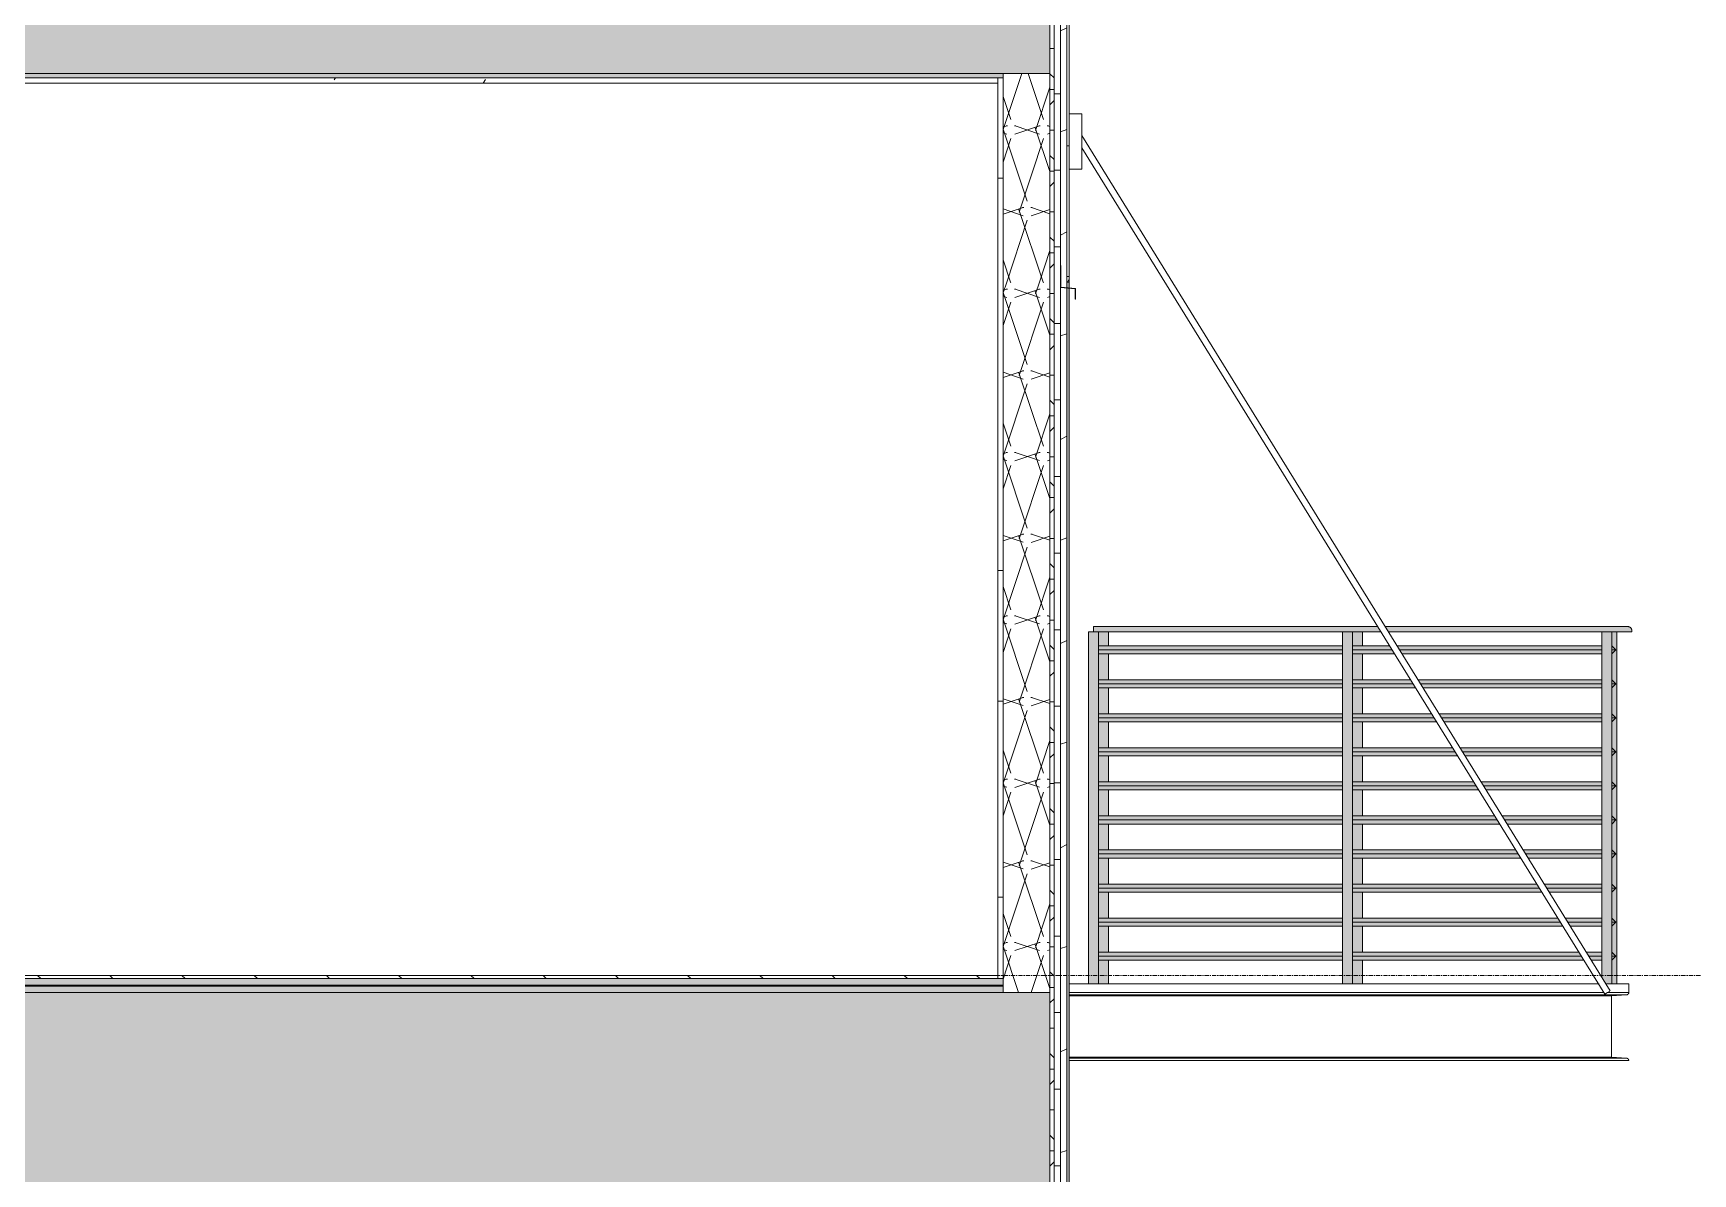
# Model space of a CAD drawing. Header units: inches. Extents: x -4168 to 1483, y -300 to 637.
# Drawn here: x 962.2 to 1157.1, y 244.7 to 378.7 of the extents above; entities that cross this region are included whole.
import ezdxf

# ---------------------------------------------------------------- set-up
doc = ezdxf.new("R2010")
doc.units = ezdxf.units.IN
doc.header["$MEASUREMENT"] = 0
doc.linetypes.add('Grid Line 1_2_', pattern=[0.875, 0.5, -0.125, 0.125, -0.125])
for name, color, linetype, lineweight in [('A-FLOR-2', 8, 'Continuous', 5), ('A-FLOR-7', 192, 'Continuous', 9), ('A-FLOR-8', 55, 'Continuous', 9), ('A-FLOR-HRAL-1', 55, 'Continuous', 9), ('A-FLOR-HRAL-2', 7, 'Continuous', 9), ('A-FLOR-HRAL-3', 9, 'Continuous', 9), ('A-FLOR-LEVL-1', 51, 'Grid Line 1_2_', 9), ('A-FLOR-MCUT-2', 51, 'Continuous', 9), ('A-FLOR-PATT-1', 45, 'Continuous', 9), ('A-ROOF-2', 251, 'Continuous', 5), ('A-ROOF-3', 132, 'Continuous', 9), ('A-ROOF-PATT-1', 45, 'Continuous', 9), ('A-WALL-10', 113, 'Continuous', 9), ('A-WALL-6', 55, 'Continuous', 9), ('A-WALL-7', 251, 'Continuous', 5), ('A-WALL-9', 50, 'Continuous', 9), ('A-WALL-PATT-2', 45, 'Continuous', 9), ('S-BEAM-4', 55, 'Continuous', 9)]:
    doc.layers.add(name, color=color, linetype=linetype, lineweight=lineweight)
pattern_1 = [(0, (99.771, 146.633), (15.36, 3.84), [1.267, -10.253, 1.267, -10.253, -61.44]), (0, (99.771, 146.633), (15.36, 3.84), [-23.04, 1.267, -21.773, 1.267, -10.253, -26.88]), (0, (99.771, 146.633), (15.36, 3.84), [-57.6, 1.267, -6.413, 1.267, -17.933]), (120, (105.531, 148.553), (-11.005538, 11.38215), [1.267, -10.253, 1.267, -10.253, -61.44]), (120, (105.531, 148.553), (-11.005538, 11.38215), [-23.04, 1.267, -21.773, 1.267, -10.253, -26.88]), (120, (105.531, 148.553), (-11.005538, 11.38215), [-57.6, 1.267, -6.413, 1.267, -17.933]), (240, (107.451, 156.233), (-4.354462, -15.22215), [1.267, -10.253, 1.267, -10.253, -61.44]), (240, (107.451, 156.233), (-4.354462, -15.22215), [-23.04, 1.267, -21.773, 1.267, -10.253, -26.88]), (240, (107.451, 156.233), (-4.354462, -15.22215), [-57.6, 1.267, -6.413, 1.267, -17.933])]
pattern_2 = [(0, (99.771, 146.633), (0, 4.798), []), (315, (99.7708, 146.633), (4.798427, 0), [6.786, -6.786]), (45, (99.7708, 146.633), (4.798427, 0), [6.786, -6.786])]
pattern_3 = [(161.57, (100.2508, 147.113), (-3.8399538, -1.54e-05), [0, -27.322, 3.034, 0]), (18.43, (99.2908, 147.113), (-3.8399538, 1.54e-05), [0, -27.322, 3.034, 0]), (108.43, (100.2508, 147.113), (1.919622, -9.6005246), [9.106, -21.25]), (71.57, (99.2908, 147.113), (1.919622, 9.6005246), [9.106, -21.25])]
pattern_4 = [(216.87, (109.371, 170.633), (71.999914, 48.000129), [12, -108]), (206.565, (123.771, 163.433), (-23.99974, -23.9997), [26.833, -26.833]), (198.435, (123.771, 151.433), (-47.999875, -23.999517), [15.179, -60.716])]
pattern_5 = [(0, (99.771, 146.633), (0, 9), []), (90, (99.771, 146.633), (-9, 6e-16), [])]
pattern_6 = [(0, (99.771, 146.633), (30.72, 7.68), [1.267, -21.773, 1.267, -21.773, -122.88]), (0, (99.771, 146.633), (30.72, 7.68), [-46.08, 1.267, -44.813, 1.267, -21.773, -53.76]), (0, (99.771, 146.633), (30.72, 7.68), [-115.2, 1.267, -14.093, 1.267, -37.133]), (120, (111.291, 150.473), (-22.011075, 22.7643), [1.267, -21.773, 1.267, -21.773, -122.88]), (120, (111.291, 150.473), (-22.011075, 22.7643), [-46.08, 1.267, -44.813, 1.267, -21.773, -53.76]), (120, (111.291, 150.473), (-22.011075, 22.7643), [-115.2, 1.267, -14.093, 1.267, -37.133]), (240, (115.131, 165.833), (-8.708925, -30.4443), [1.267, -21.773, 1.267, -21.773, -122.88]), (240, (115.131, 165.833), (-8.708925, -30.4443), [-46.08, 1.267, -44.813, 1.267, -21.773, -53.76]), (240, (115.131, 165.833), (-8.708925, -30.4443), [-115.2, 1.267, -14.093, 1.267, -37.133])]

# ---------------------------------------------------------------- blocks, each defined once
blk = doc.blocks.new('Basic Wall _ EXT - FIBER CEMENT - LARGE - ___-2162463-BUILDING SECTION - EAST_WEST AT RAMP - LOOKING SOUTH')
at = {"layer": 'A-WALL-9'}
blk.add_hatch(color=256, dxfattribs=at).paths.add_polyline_path([(-9979.94, 347.5), (-9979.97, 348.75), (-9979.97, 348.72), (-9979.97, 347.5)], flags=0)
at = {"layer": 'A-WALL-10'}
for p, q in [((-9981.66, 351.44), (-9981.69, 351.44)), ((-9981.69, 351.44), (-9981.69, 349.5)), ((-9981.66, 348.9), (-9981.66, 351.44)), ((-9981.69, 348.87), (-9979.97, 348.72)), ((-9979.94, 348.75), (-9981.66, 348.9)), ((-9979.97, 348.72), (-9979.97, 347.5)), ((-9979.97, 347.5), (-9979.94, 347.5)), ((-9979.94, 347.5), (-9979.94, 348.75))]:
    blk.add_line(p, q, dxfattribs=at)
at = {"layer": 'A-WALL-6'}
blk.add_line((-9981.69, 349.5), (-9981.69, 348.87), dxfattribs=at)
blk = doc.blocks.new('Railing - Baluster_01-V131-BUILDING SECTION - EAST_WEST AT RAMP - LOOKING SOUTH')
at = {"layer": 'A-FLOR-HRAL-3'}
h = blk.add_hatch(color=256, dxfattribs=at)
h.paths.add_polyline_path([(-12151.4, 267), (-12150.21, 267), (-12150.21, 269.8), (-12151.4, 269.8)], flags=0)
h.paths.add_polyline_path([(-12151.4, 270.75), (-12150.21, 270.75), (-12150.21, 273.8), (-12151.4, 273.8)], flags=0)
h.paths.add_polyline_path([(-12150.21, 274.75), (-12150.21, 277.8), (-12151.4, 277.8), (-12151.4, 274.75)], flags=0)
h.paths.add_polyline_path([(-12151.4, 278.75), (-12150.21, 278.75), (-12150.21, 281.8), (-12151.4, 281.8)], flags=0)
h.paths.add_polyline_path([(-12151.4, 282.75), (-12150.21, 282.75), (-12150.21, 285.8), (-12151.4, 285.8)], flags=0)
h.paths.add_polyline_path([(-12151.4, 286.75), (-12150.21, 286.75), (-12150.21, 289.8), (-12151.4, 289.8), (-12151.4, 287.74)], flags=0)
h.paths.add_polyline_path([(-12151.4, 290.75), (-12150.21, 290.75), (-12150.21, 293.8), (-12151.4, 293.8)], flags=0)
h.paths.add_polyline_path([(-12151.4, 294.75), (-12150.21, 294.75), (-12150.21, 297.8), (-12151.4, 297.8)], flags=0)
h.paths.add_polyline_path([(-12151.4, 298.75), (-12150.21, 298.75), (-12150.21, 301.8), (-12151.4, 301.8), (-12151.4, 299.7)], flags=0)
h.paths.add_polyline_path([(-12150.21, 302.75), (-12150.21, 305.8), (-12151.4, 305.8), (-12151.4, 302.75)], flags=0)
h.paths.add_polyline_path([(-12151.4, 306.75), (-12150.21, 306.75), (-12150.21, 308.4), (-12151.4, 308.4)], flags=0)
at = {"layer": 'A-FLOR-HRAL-1'}
for p, q in [((-12150.21, 308.4), (-12150.21, 306.75)), ((-12150.21, 305.8), (-12150.21, 302.75)), ((-12150.21, 301.8), (-12150.21, 298.75)), ((-12150.21, 297.8), (-12150.21, 294.75)), ((-12150.21, 293.8), (-12150.21, 290.75)), ((-12150.21, 289.8), (-12150.21, 286.75)), ((-12150.21, 285.8), (-12150.21, 282.75)), ((-12150.21, 281.8), (-12150.21, 278.75)), ((-12150.21, 277.8), (-12150.21, 274.75)), ((-12150.21, 273.8), (-12150.21, 270.75)), ((-12150.21, 269.8), (-12150.21, 267))]:
    blk.add_line(p, q, dxfattribs=at)
blk = doc.blocks.new('Railing - Baluster_01-V135-BUILDING SECTION - EAST_WEST AT RAMP - LOOKING SOUTH')
at = {"layer": 'A-FLOR-HRAL-3'}
blk.add_hatch(color=256, dxfattribs=at).paths.add_polyline_path([(-9916.35, 267), (-9916.35, 308.4), (-9916.94, 308.4), (-9916.94, 306.75), (-9916.47, 306.28), (-9916.94, 305.8), (-9916.94, 302.75), (-9916.47, 302.28), (-9916.94, 301.8), (-9916.94, 298.75), (-9916.47, 298.28), (-9916.94, 297.8), (-9916.94, 294.75), (-9916.47, 294.28), (-9916.94, 293.8), (-9916.94, 290.75), (-9916.47, 290.28), (-9916.94, 289.8), (-9916.94, 286.75), (-9916.47, 286.28), (-9916.94, 285.8), (-9916.94, 282.75), (-9916.47, 282.28), (-9916.94, 281.8), (-9916.94, 278.75), (-9916.47, 278.28), (-9916.94, 277.8), (-9916.94, 274.75), (-9916.47, 274.28), (-9916.94, 273.8), (-9916.94, 270.75), (-9916.47, 270.28), (-9916.94, 269.79), (-9916.94, 267)], flags=0)
at = {"layer": 'A-FLOR-HRAL-1'}
blk.add_line((-9916.35, 267), (-9916.35, 308.4), dxfattribs=at)
blk = doc.blocks.new('Railing - Baluster_01-2700443-BUILDING SECTION - EAST_WEST AT RAMP - LOOKING SOUTH')
at = {"layer": 'A-FLOR-HRAL-3'}
blk.add_hatch(color=256, dxfattribs=at).paths.add_polyline_path([(-12151.4, 267), (-12151.4, 308.4), (-12152.58, 308.4), (-12152.58, 267)], flags=0)
at = {"layer": 'A-FLOR-HRAL-1'}
for p, q in [((-12152.58, 267), (-12152.58, 308.4)), ((-12151.4, 308.4), (-12151.4, 267))]:
    blk.add_line(p, q, dxfattribs=at)
blk = doc.blocks.new('Railing - Baluster_01-V136-BUILDING SECTION - EAST_WEST AT RAMP - LOOKING SOUTH')
at = {"layer": 'A-FLOR-HRAL-3'}
blk.add_hatch(color=256, dxfattribs=at).paths.add_polyline_path([(-9916.94, 267), (-9916.94, 308.4), (-9918.12, 308.4), (-9918.12, 267.82), (-9917.59, 267), (-9917.11, 267)], flags=0)
at = {"layer": 'A-FLOR-HRAL-1'}
for p, q in [((-9918.12, 267.82), (-9918.12, 308.4)), ((-9916.94, 308.4), (-9916.94, 267))]:
    blk.add_line(p, q, dxfattribs=at)
blk = doc.blocks.new('Railing - Baluster_01-V137-BUILDING SECTION - EAST_WEST AT RAMP - LOOKING SOUTH')
at = {"layer": 'A-FLOR-HRAL-3'}
h = blk.add_hatch(color=256, dxfattribs=at)
h.paths.add_polyline_path([(-9976.06, 267), (-9976.06, 269.8), (-9977.24, 269.79), (-9977.24, 267)], flags=0)
h.paths.add_polyline_path([(-9976.06, 270.75), (-9976.06, 273.8), (-9977.24, 273.8), (-9977.24, 270.75)], flags=0)
h.paths.add_polyline_path([(-9976.06, 274.75), (-9976.06, 277.8), (-9977.24, 277.8), (-9977.24, 274.75)], flags=0)
h.paths.add_polyline_path([(-9976.06, 278.75), (-9976.06, 281.8), (-9977.24, 281.8), (-9977.24, 278.75)], flags=0)
h.paths.add_polyline_path([(-9977.24, 282.75), (-9976.06, 282.75), (-9976.06, 285.8), (-9977.24, 285.8)], flags=0)
h.paths.add_polyline_path([(-9976.06, 286.75), (-9976.06, 289.8), (-9977.24, 289.8), (-9977.24, 286.75)], flags=0)
h.paths.add_polyline_path([(-9976.06, 290.75), (-9976.06, 293.8), (-9977.24, 293.8), (-9977.24, 290.75)], flags=0)
h.paths.add_polyline_path([(-9976.06, 294.75), (-9976.06, 297.8), (-9977.24, 297.8), (-9977.24, 294.75)], flags=0)
h.paths.add_polyline_path([(-9977.24, 298.75), (-9976.06, 298.75), (-9976.06, 301.8), (-9977.24, 301.8), (-9977.24, 299.7)], flags=0)
h.paths.add_polyline_path([(-9977.24, 302.75), (-9976.06, 302.75), (-9976.06, 305.8), (-9977.24, 305.8), (-9977.24, 305.68)], flags=0)
h.paths.add_polyline_path([(-9977.24, 306.75), (-9976.06, 306.75), (-9976.06, 308.4), (-9977.24, 308.4)], flags=0)
at = {"layer": 'A-FLOR-HRAL-1'}
for p, q in [((-9976.06, 308.4), (-9976.06, 306.75)), ((-9976.06, 305.8), (-9976.06, 302.75)), ((-9976.06, 301.8), (-9976.06, 298.75)), ((-9976.06, 297.8), (-9976.06, 294.75)), ((-9976.06, 293.8), (-9976.06, 290.75)), ((-9976.06, 289.8), (-9976.06, 286.75)), ((-9976.06, 285.8), (-9976.06, 282.75)), ((-9976.06, 281.8), (-9976.06, 278.75)), ((-9976.06, 277.8), (-9976.06, 274.75)), ((-9976.06, 273.8), (-9976.06, 270.75)), ((-9976.06, 269.79), (-9976.06, 267))]:
    blk.add_line(p, q, dxfattribs=at)
blk = doc.blocks.new('Railing - Baluster_01-V138-BUILDING SECTION - EAST_WEST AT RAMP - LOOKING SOUTH')
at = {"layer": 'A-FLOR-HRAL-3'}
blk.add_hatch(color=256, dxfattribs=at).paths.add_polyline_path([(-9977.24, 267), (-9977.24, 308.4), (-9978.42, 308.4), (-9978.42, 267)], flags=0)
at = {"layer": 'A-FLOR-HRAL-1'}
for p, q in [((-9978.42, 267), (-9978.42, 308.4)), ((-9977.83, 308.4), (-9978.42, 308.4)), ((-9977.24, 308.4), (-9977.24, 267))]:
    blk.add_line(p, q, dxfattribs=at)
blk = doc.blocks.new('Railing - Railing-3281605-BUILDING SECTION - EAST_WEST AT RAMP - LOOKING SOUTH')
at = {"layer": 'A-FLOR-HRAL-2'}
h = blk.add_hatch(color=256, dxfattribs=at)
h.paths.add_polyline_path([(-9916.94, 308.53), (-9914.58, 308.53), (-9914.64, 308.76), (-9914.81, 308.94), (-9915.05, 309), (-9943.53, 308.96), (-9943.26, 308.53), (-9917.53, 308.53)], flags=0)
h.paths.add_polyline_path([(-9976.06, 308.53), (-9944.15, 308.53), (-9944.44, 309), (-9977.83, 308.98), (-9977.83, 308.53), (-9977.24, 308.53)], flags=0)
h = blk.add_hatch(color=256, dxfattribs=at)
h.paths.add_polyline_path([(-9976.06, 308.4), (-9944.07, 308.4), (-9944.15, 308.53), (-9977.83, 308.53), (-9977.83, 308.4), (-9977.24, 308.4)], flags=0)
h.paths.add_polyline_path([(-9916.94, 308.4), (-9914.58, 308.4), (-9914.58, 308.53), (-9943.26, 308.53), (-9943.19, 308.4), (-9917.53, 308.4)], flags=0)
h = blk.add_hatch(color=256, dxfattribs=at)
h.paths.add_polyline_path([(-9977.24, 306.28), (-9948.56, 306.28), (-9948.56, 306.75), (-9977.24, 306.75)], flags=0)
h.paths.add_polyline_path([(-9916.47, 306.28), (-9916.94, 306.75), (-9916.94, 306.28)], flags=0)
h.paths.add_polyline_path([(-9918.12, 306.28), (-9918.12, 306.75), (-9942.17, 306.75), (-9941.87, 306.28), (-9933.92, 306.28)], flags=0)
h.paths.add_polyline_path([(-9947.38, 306.28), (-9942.76, 306.28), (-9943.05, 306.75), (-9947.38, 306.75)], flags=0)
h = blk.add_hatch(color=256, dxfattribs=at)
h.paths.add_polyline_path([(-9947.38, 305.8), (-9942.46, 305.8), (-9942.76, 306.28), (-9947.38, 306.28)], flags=0)
h.paths.add_polyline_path([(-9977.24, 305.8), (-9948.56, 305.8), (-9948.56, 306.28), (-9977.24, 306.28)], flags=0)
h.paths.add_polyline_path([(-9918.12, 305.8), (-9918.12, 306.28), (-9941.87, 306.28), (-9941.58, 305.8), (-9933.92, 305.8)], flags=0)
h.paths.add_polyline_path([(-9916.94, 305.8), (-9916.47, 306.28), (-9916.94, 306.28)], flags=0)
h = blk.add_hatch(color=256, dxfattribs=at)
h.paths.add_polyline_path([(-9947.38, 302.28), (-9940.28, 302.28), (-9940.58, 302.75), (-9947.38, 302.75)], flags=0)
h.paths.add_polyline_path([(-9916.47, 302.28), (-9916.94, 302.75), (-9916.94, 302.28)], flags=0)
h.paths.add_polyline_path([(-9933.92, 302.28), (-9918.12, 302.28), (-9918.12, 302.75), (-9939.7, 302.75), (-9939.4, 302.28)], flags=0)
h.paths.add_polyline_path([(-9977.24, 302.28), (-9948.56, 302.28), (-9948.56, 302.75), (-9977.24, 302.75)], flags=0)
h = blk.add_hatch(color=256, dxfattribs=at)
h.paths.add_polyline_path([(-9916.94, 301.8), (-9916.47, 302.28), (-9916.94, 302.28)], flags=0)
h.paths.add_polyline_path([(-9977.24, 301.8), (-9948.56, 301.8), (-9948.56, 302.28), (-9977.24, 302.28)], flags=0)
h.paths.add_polyline_path([(-9918.12, 301.8), (-9918.12, 302.28), (-9939.4, 302.28), (-9939.11, 301.8), (-9933.92, 301.8)], flags=0)
h.paths.add_polyline_path([(-9939.99, 301.8), (-9940.28, 302.28), (-9947.38, 302.28), (-9947.38, 301.8), (-9943.78, 301.8)], flags=0)
h = blk.add_hatch(color=256, dxfattribs=at)
h.paths.add_polyline_path([(-9947.38, 298.28), (-9937.81, 298.28), (-9938.11, 298.75), (-9947.38, 298.75)], flags=0)
h.paths.add_polyline_path([(-9976.06, 298.28), (-9948.56, 298.28), (-9948.56, 298.75), (-9977.24, 298.75), (-9977.24, 298.28)], flags=0)
h.paths.add_polyline_path([(-9918.12, 298.28), (-9918.12, 298.75), (-9937.22, 298.75), (-9936.93, 298.28), (-9933.92, 298.28)], flags=0)
h.paths.add_polyline_path([(-9916.47, 298.28), (-9916.94, 298.75), (-9916.94, 298.28)], flags=0)
h = blk.add_hatch(color=256, dxfattribs=at)
h.paths.add_polyline_path([(-9946.2, 297.8), (-9937.52, 297.8), (-9937.81, 298.28), (-9947.38, 298.28), (-9947.38, 297.8)], flags=0)
h.paths.add_polyline_path([(-9977.24, 297.8), (-9948.56, 297.8), (-9948.56, 298.28), (-9977.24, 298.28)], flags=0)
h.paths.add_polyline_path([(-9918.12, 297.8), (-9918.12, 298.28), (-9936.93, 298.28), (-9936.64, 297.8), (-9933.92, 297.8)], flags=0)
h.paths.add_polyline_path([(-9916.94, 297.8), (-9916.47, 298.28), (-9916.94, 298.28)], flags=0)
h = blk.add_hatch(color=256, dxfattribs=at)
h.paths.add_polyline_path([(-9947.38, 294.28), (-9935.34, 294.28), (-9935.64, 294.75), (-9947.38, 294.75)], flags=0)
h.paths.add_polyline_path([(-9976.06, 294.28), (-9948.56, 294.28), (-9948.56, 294.75), (-9977.24, 294.75), (-9977.24, 294.28)], flags=0)
h.paths.add_polyline_path([(-9918.12, 294.28), (-9918.12, 294.75), (-9934.75, 294.75), (-9934.46, 294.28), (-9933.92, 294.28)], flags=0)
h.paths.add_polyline_path([(-9916.47, 294.28), (-9916.94, 294.75), (-9916.94, 294.28)], flags=0)
h = blk.add_hatch(color=256, dxfattribs=at)
h.paths.add_polyline_path([(-9947.38, 293.8), (-9935.05, 293.8), (-9935.34, 294.28), (-9947.38, 294.28)], flags=0)
h.paths.add_polyline_path([(-9976.06, 293.8), (-9948.56, 293.8), (-9948.56, 294.28), (-9977.24, 294.28), (-9977.24, 293.8)], flags=0)
h.paths.add_polyline_path([(-9918.12, 293.8), (-9918.12, 294.28), (-9934.46, 294.28), (-9934.17, 293.8), (-9933.92, 293.8)], flags=0)
h.paths.add_polyline_path([(-9916.94, 293.8), (-9916.47, 294.28), (-9916.94, 294.28)], flags=0)
h = blk.add_hatch(color=256, dxfattribs=at)
h.paths.add_polyline_path([(-9977.24, 290.28), (-9948.56, 290.28), (-9948.56, 290.75), (-9977.24, 290.75)], flags=0)
h.paths.add_polyline_path([(-9918.12, 290.28), (-9918.12, 290.75), (-9932.28, 290.75), (-9931.99, 290.28)], flags=0)
h.paths.add_polyline_path([(-9932.87, 290.28), (-9933.17, 290.75), (-9947.38, 290.75), (-9947.38, 290.28), (-9933.92, 290.28)], flags=0)
h.paths.add_polyline_path([(-9916.47, 290.28), (-9916.94, 290.75), (-9916.94, 290.28)], flags=0)
h = blk.add_hatch(color=256, dxfattribs=at)
h.paths.add_polyline_path([(-9976.06, 289.8), (-9948.56, 289.8), (-9948.56, 290.28), (-9977.24, 290.28), (-9977.24, 289.8)], flags=0)
h.paths.add_polyline_path([(-9918.12, 289.8), (-9918.12, 290.28), (-9931.99, 290.28), (-9931.7, 289.8)], flags=0)
h.paths.add_polyline_path([(-9932.58, 289.8), (-9932.87, 290.28), (-9947.38, 290.28), (-9947.38, 289.8), (-9933.92, 289.8)], flags=0)
h.paths.add_polyline_path([(-9916.94, 289.8), (-9916.47, 290.28), (-9916.94, 290.28)], flags=0)
h = blk.add_hatch(color=256, dxfattribs=at)
h.paths.add_polyline_path([(-9977.24, 286.28), (-9948.56, 286.28), (-9948.56, 286.75), (-9977.24, 286.75)], flags=0)
h.paths.add_polyline_path([(-9918.12, 286.28), (-9918.12, 286.75), (-9929.81, 286.75), (-9929.52, 286.28)], flags=0)
h.paths.add_polyline_path([(-9930.4, 286.28), (-9930.69, 286.75), (-9947.38, 286.75), (-9947.38, 286.28), (-9933.92, 286.28)], flags=0)
h.paths.add_polyline_path([(-9916.47, 286.28), (-9916.94, 286.75), (-9916.94, 286.28)], flags=0)
h = blk.add_hatch(color=256, dxfattribs=at)
h.paths.add_polyline_path([(-9929.23, 285.8), (-9918.12, 285.8), (-9918.12, 286.28), (-9929.52, 286.28)], flags=0)
h.paths.add_polyline_path([(-9977.24, 285.8), (-9948.56, 285.8), (-9948.56, 286.28), (-9977.24, 286.28)], flags=0)
h.paths.add_polyline_path([(-9933.92, 285.8), (-9930.11, 285.8), (-9930.4, 286.28), (-9947.38, 286.28), (-9947.38, 285.8), (-9946.2, 285.8)], flags=0)
h.paths.add_polyline_path([(-9916.94, 285.8), (-9916.47, 286.28), (-9916.94, 286.28)], flags=0)
h = blk.add_hatch(color=256, dxfattribs=at)
h.paths.add_polyline_path([(-9927.05, 282.28), (-9918.12, 282.28), (-9918.12, 282.75), (-9927.34, 282.75)], flags=0)
h.paths.add_polyline_path([(-9977.24, 282.28), (-9948.56, 282.28), (-9948.56, 282.75), (-9977.24, 282.75)], flags=0)
h.paths.add_polyline_path([(-9933.92, 282.28), (-9927.93, 282.28), (-9928.22, 282.75), (-9947.38, 282.75), (-9947.38, 282.28), (-9946.2, 282.28)], flags=0)
h.paths.add_polyline_path([(-9916.47, 282.28), (-9916.94, 282.75), (-9916.94, 282.28)], flags=0)
h = blk.add_hatch(color=256, dxfattribs=at)
h.paths.add_polyline_path([(-9926.76, 281.8), (-9918.12, 281.8), (-9918.12, 282.28), (-9927.05, 282.28)], flags=0)
h.paths.add_polyline_path([(-9977.24, 281.8), (-9948.56, 281.8), (-9948.56, 282.28), (-9977.24, 282.28)], flags=0)
h.paths.add_polyline_path([(-9933.92, 281.8), (-9927.64, 281.8), (-9927.93, 282.28), (-9947.38, 282.28), (-9947.38, 281.8), (-9946.2, 281.8)], flags=0)
h.paths.add_polyline_path([(-9916.94, 281.8), (-9916.47, 282.28), (-9916.94, 282.28)], flags=0)
h = blk.add_hatch(color=256, dxfattribs=at)
h.paths.add_polyline_path([(-9924.58, 278.28), (-9918.12, 278.28), (-9918.12, 278.75), (-9924.87, 278.75)], flags=0)
h.paths.add_polyline_path([(-9977.24, 278.28), (-9948.56, 278.28), (-9948.56, 278.75), (-9977.24, 278.75)], flags=0)
h.paths.add_polyline_path([(-9933.92, 278.28), (-9925.46, 278.28), (-9925.75, 278.75), (-9947.38, 278.75), (-9947.38, 278.28), (-9946.2, 278.28)], flags=0)
h.paths.add_polyline_path([(-9916.47, 278.28), (-9916.94, 278.75), (-9916.94, 278.28)], flags=0)
h = blk.add_hatch(color=256, dxfattribs=at)
h.paths.add_polyline_path([(-9918.12, 277.8), (-9918.12, 278.28), (-9924.58, 278.28), (-9924.29, 277.8)], flags=0)
h.paths.add_polyline_path([(-9977.24, 277.8), (-9948.56, 277.8), (-9948.56, 278.28), (-9977.24, 278.28)], flags=0)
h.paths.add_polyline_path([(-9925.17, 277.8), (-9925.46, 278.28), (-9947.38, 278.28), (-9947.38, 277.8), (-9933.92, 277.8)], flags=0)
h.paths.add_polyline_path([(-9916.94, 277.8), (-9916.47, 278.28), (-9916.94, 278.28)], flags=0)
h = blk.add_hatch(color=256, dxfattribs=at)
h.paths.add_polyline_path([(-9976.06, 274.28), (-9948.56, 274.28), (-9948.56, 274.75), (-9977.24, 274.75), (-9977.24, 274.28)], flags=0)
h.paths.add_polyline_path([(-9918.12, 274.28), (-9918.12, 274.75), (-9922.4, 274.75), (-9922.11, 274.28)], flags=0)
h.paths.add_polyline_path([(-9922.99, 274.28), (-9923.28, 274.75), (-9947.38, 274.75), (-9947.38, 274.28), (-9924.07, 274.28)], flags=0)
h.paths.add_polyline_path([(-9916.47, 274.28), (-9916.94, 274.75), (-9916.94, 274.28)], flags=0)
h = blk.add_hatch(color=256, dxfattribs=at)
h.paths.add_polyline_path([(-9921.82, 273.8), (-9918.12, 273.8), (-9918.12, 274.28), (-9922.11, 274.28)], flags=0)
h.paths.add_polyline_path([(-9977.24, 273.8), (-9948.56, 273.8), (-9948.56, 274.28), (-9977.24, 274.28)], flags=0)
h.paths.add_polyline_path([(-9924.07, 273.8), (-9922.7, 273.8), (-9922.99, 274.28), (-9947.38, 274.28), (-9947.38, 273.8), (-9933.92, 273.8)], flags=0)
h.paths.add_polyline_path([(-9916.94, 273.8), (-9916.47, 274.28), (-9916.94, 274.28)], flags=0)
h = blk.add_hatch(color=256, dxfattribs=at)
h.paths.add_polyline_path([(-9976.06, 270.28), (-9948.56, 270.28), (-9948.56, 270.75), (-9977.24, 270.75), (-9977.24, 270.28)], flags=0)
h.paths.add_polyline_path([(-9918.12, 270.28), (-9918.12, 270.75), (-9919.93, 270.75), (-9919.64, 270.28)], flags=0)
h.paths.add_polyline_path([(-9920.52, 270.28), (-9920.81, 270.75), (-9947.38, 270.75), (-9947.38, 270.28), (-9924.07, 270.28)], flags=0)
h.paths.add_polyline_path([(-9916.47, 270.28), (-9916.94, 270.75), (-9916.94, 270.28)], flags=0)
h = blk.add_hatch(color=256, dxfattribs=at)
h.paths.add_polyline_path([(-9919.35, 269.8), (-9918.12, 269.8), (-9918.12, 270.28), (-9919.64, 270.28)], flags=0)
h.paths.add_polyline_path([(-9977.24, 269.8), (-9948.56, 269.8), (-9948.56, 270.28), (-9977.24, 270.28)], flags=0)
h.paths.add_polyline_path([(-9924.07, 269.8), (-9920.23, 269.8), (-9920.52, 270.28), (-9947.38, 270.28), (-9947.38, 269.8), (-9933.92, 269.8)], flags=0)
h.paths.add_polyline_path([(-9916.94, 269.8), (-9916.47, 270.28), (-9916.94, 270.28)], flags=0)
at = {"layer": 'A-FLOR-HRAL-1'}
for p, q in [((-9944.42, 309), (-9977.83, 309)), ((-9977.83, 308.53), (-9977.83, 309)), ((-9977.83, 308.4), (-9977.83, 308.53)), ((-9944.05, 308.4), (-9977.83, 308.4)), ((-9915.05, 309), (-9943.57, 309)), ((-9914.58, 308.4), (-9943.2, 308.4)), ((-9914.58, 308.4), (-9914.58, 308.53)), ((-9977.24, 306.75), (-9948.56, 306.75)), ((-9948.56, 306.28), (-9977.24, 306.28)), ((-9947.38, 306.75), (-9943.05, 306.75)), ((-9942.76, 306.28), (-9947.38, 306.28)), ((-9942.17, 306.75), (-9918.12, 306.75)), ((-9918.12, 306.28), (-9941.88, 306.28)), ((-9916.47, 306.28), (-9916.94, 306.75)), ((-9916.94, 305.8), (-9916.47, 306.28)), ((-9916.47, 306.28), (-9916.94, 306.28)), ((-9948.56, 305.8), (-9977.24, 305.8)), ((-9942.46, 305.8), (-9947.38, 305.8)), ((-9918.12, 305.8), (-9941.59, 305.8)), ((-9977.24, 302.75), (-9948.56, 302.75)), ((-9948.56, 302.28), (-9977.24, 302.28)), ((-9947.38, 302.75), (-9940.58, 302.75)), ((-9940.28, 302.28), (-9947.38, 302.28)), ((-9939.7, 302.75), (-9918.12, 302.75)), ((-9918.12, 302.28), (-9939.41, 302.28)), ((-9916.47, 302.28), (-9916.94, 302.75)), ((-9916.94, 301.8), (-9916.47, 302.28)), ((-9916.47, 302.28), (-9916.94, 302.28)), ((-9948.56, 301.8), (-9977.24, 301.8)), ((-9939.99, 301.8), (-9947.38, 301.8)), ((-9918.12, 301.8), (-9939.12, 301.8)), ((-9977.24, 298.75), (-9948.56, 298.75)), ((-9948.56, 298.28), (-9977.24, 298.28)), ((-9947.38, 298.75), (-9938.11, 298.75)), ((-9937.81, 298.28), (-9947.38, 298.28)), ((-9937.23, 298.75), (-9918.12, 298.75)), ((-9918.12, 298.28), (-9936.94, 298.28)), ((-9916.47, 298.28), (-9916.94, 298.75)), ((-9916.94, 297.8), (-9916.47, 298.28)), ((-9916.47, 298.28), (-9916.94, 298.28)), ((-9948.56, 297.8), (-9977.24, 297.8)), ((-9937.52, 297.8), (-9947.38, 297.8)), ((-9918.12, 297.8), (-9936.65, 297.8)), ((-9977.24, 294.75), (-9948.56, 294.75)), ((-9947.38, 294.75), (-9935.64, 294.75)), ((-9934.76, 294.75), (-9918.12, 294.75)), ((-9916.47, 294.28), (-9916.94, 294.75)), ((-9948.56, 294.28), (-9977.24, 294.28)), ((-9948.56, 293.8), (-9977.24, 293.8)), ((-9935.34, 294.28), (-9947.38, 294.28)), ((-9935.05, 293.8), (-9947.38, 293.8)), ((-9918.12, 294.28), (-9934.47, 294.28)), ((-9918.12, 293.8), (-9934.17, 293.8)), ((-9916.94, 293.8), (-9916.47, 294.28)), ((-9916.47, 294.28), (-9916.94, 294.28)), ((-9977.24, 290.75), (-9948.56, 290.75)), ((-9947.38, 290.75), (-9933.17, 290.75)), ((-9932.29, 290.75), (-9918.12, 290.75)), ((-9916.47, 290.28), (-9916.94, 290.75)), ((-9948.56, 290.28), (-9977.24, 290.28)), ((-9948.56, 289.8), (-9977.24, 289.8)), ((-9932.87, 290.28), (-9947.38, 290.28)), ((-9932.58, 289.8), (-9947.38, 289.8)), ((-9918.12, 290.28), (-9932, 290.28)), ((-9918.12, 289.8), (-9931.7, 289.8)), ((-9916.94, 289.8), (-9916.47, 290.28)), ((-9916.47, 290.28), (-9916.94, 290.28)), ((-9977.24, 286.75), (-9948.56, 286.75)), ((-9947.38, 286.75), (-9930.69, 286.75)), ((-9929.82, 286.75), (-9918.12, 286.75)), ((-9916.47, 286.28), (-9916.94, 286.75)), ((-9948.56, 286.28), (-9977.24, 286.28)), ((-9948.56, 285.8), (-9977.24, 285.8)), ((-9930.4, 286.28), (-9947.38, 286.28)), ((-9930.11, 285.8), (-9947.38, 285.8)), ((-9918.12, 286.28), (-9929.52, 286.28)), ((-9918.12, 285.8), (-9929.23, 285.8)), ((-9916.94, 285.8), (-9916.47, 286.28)), ((-9916.47, 286.28), (-9916.94, 286.28)), ((-9977.24, 282.75), (-9948.56, 282.75)), ((-9947.38, 282.75), (-9928.22, 282.75)), ((-9927.35, 282.75), (-9918.12, 282.75)), ((-9916.47, 282.28), (-9916.94, 282.75)), ((-9948.56, 282.28), (-9977.24, 282.28)), ((-9948.56, 281.8), (-9977.24, 281.8)), ((-9927.93, 282.28), (-9947.38, 282.28)), ((-9927.64, 281.8), (-9947.38, 281.8)), ((-9918.12, 282.28), (-9927.05, 282.28)), ((-9918.12, 281.8), (-9926.76, 281.8)), ((-9916.94, 281.8), (-9916.47, 282.28)), ((-9916.47, 282.28), (-9916.94, 282.28)), ((-9977.24, 278.75), (-9948.56, 278.75)), ((-9948.56, 278.28), (-9977.24, 278.28)), ((-9948.56, 277.8), (-9977.24, 277.8)), ((-9947.38, 278.75), (-9925.75, 278.75)), ((-9925.46, 278.28), (-9947.38, 278.28)), ((-9925.17, 277.8), (-9947.38, 277.8)), ((-9924.87, 278.75), (-9918.12, 278.75)), ((-9918.12, 278.28), (-9924.58, 278.28)), ((-9918.12, 277.8), (-9924.29, 277.8)), ((-9916.47, 278.28), (-9916.94, 278.75)), ((-9916.94, 277.8), (-9916.47, 278.28)), ((-9916.47, 278.28), (-9916.94, 278.28)), ((-9977.24, 274.75), (-9948.56, 274.75)), ((-9948.56, 274.28), (-9977.24, 274.28)), ((-9948.56, 273.8), (-9977.24, 273.8)), ((-9947.38, 274.75), (-9923.28, 274.75)), ((-9922.99, 274.28), (-9947.38, 274.28)), ((-9922.7, 273.8), (-9947.38, 273.8)), ((-9922.4, 274.75), (-9918.12, 274.75)), ((-9918.12, 274.28), (-9922.11, 274.28)), ((-9918.12, 273.8), (-9921.82, 273.8)), ((-9916.47, 274.28), (-9916.94, 274.75)), ((-9916.94, 273.8), (-9916.47, 274.28)), ((-9916.47, 274.28), (-9916.94, 274.28)), ((-9977.24, 270.75), (-9948.56, 270.75)), ((-9948.56, 270.28), (-9977.24, 270.28)), ((-9948.56, 269.8), (-9977.24, 269.8)), ((-9947.38, 270.75), (-9920.81, 270.75)), ((-9920.52, 270.28), (-9947.38, 270.28)), ((-9920.23, 269.8), (-9947.38, 269.8)), ((-9919.93, 270.75), (-9918.12, 270.75)), ((-9918.12, 270.28), (-9919.64, 270.28)), ((-9918.12, 269.8), (-9919.35, 269.8)), ((-9916.47, 270.28), (-9916.94, 270.75)), ((-9916.94, 269.8), (-9916.47, 270.28)), ((-9916.47, 270.28), (-9916.94, 270.28))]:
    blk.add_line(p, q, dxfattribs=at)
blk.add_open_spline([(-9914.58, 308.53), (-9914.58, 308.57), (-9914.59, 308.63), (-9914.61, 308.71), (-9914.64, 308.76), (-9914.67, 308.81), (-9914.69, 308.84), (-9914.72, 308.87), (-9914.76, 308.9), (-9914.8, 308.93), (-9914.84, 308.95), (-9914.88, 308.97), (-9914.95, 308.99), (-9915.01, 309), (-9915.05, 309)], degree=3, knots=[0, 0, 0, 0, 0.166667, 0.25, 0.333333, 0.416667, 0.458333, 0.5, 0.583333, 0.666667, 0.708333, 0.75, 0.833333, 1, 1, 1, 1], dxfattribs=at)
for name, p in [('Railing - Baluster_01-V138-BUILDING SECTION - EAST_WEST AT RAMP - LOOKING SOUTH', (0, 0)), ('Railing - Baluster_01-V137-BUILDING SECTION - EAST_WEST AT RAMP - LOOKING SOUTH', (0, 0)), ('Railing - Baluster_01-2700443-BUILDING SECTION - EAST_WEST AT RAMP - LOOKING SOUTH', (2204.01, 0)), ('Railing - Baluster_01-V131-BUILDING SECTION - EAST_WEST AT RAMP - LOOKING SOUTH', (2204.01, 0)), ('Railing - Baluster_01-V136-BUILDING SECTION - EAST_WEST AT RAMP - LOOKING SOUTH', (0, 0)), ('Railing - Baluster_01-V135-BUILDING SECTION - EAST_WEST AT RAMP - LOOKING SOUTH', (0, 0))]:
    blk.add_blockref(name, p)
blk = doc.blocks.new('Walls 48 - Walls 1-3281550-BUILDING SECTION - EAST_WEST AT RAMP - LOOKING SOUTH')
at = {"layer": 'S-BEAM-4'}
for p, q in [((-9979.2, 369.25), (-9980.69, 369.25)), ((-9979.2, 369.25), (-9979.2, 366)), ((-9917.11, 266.18), (-9979.2, 366.71)), ((-9979.2, 366), (-9979.2, 362.75)), ((-9979.2, 365.28), (-9917.75, 265.79)), ((-9980.69, 362.75), (-9979.2, 362.75)), ((-9917.43, 265.99), (-9917.74, 265.8)), ((-9917.15, 266.16), (-9917.43, 265.99))]:
    blk.add_line(p, q, dxfattribs=at)
blk = doc.blocks.new('Walls 50 - Walls 3-3281574-BUILDING SECTION - EAST_WEST AT RAMP - LOOKING SOUTH')
at = {"layer": 'A-WALL-6'}
for p, q in [((-9917.82, 266), (-9980.69, 266)), ((-9980.69, 265.73), (-9915.21, 265.73)), ((-9915.21, 265.73), (-9980.69, 265.73)), ((-9916.98, 265.61), (-9980.69, 265.61)), ((-9914.94, 266), (-9917.41, 266)), ((-9915.21, 265.73), (-9916.98, 265.61)), ((-9916.98, 265.61), (-9916.98, 258.39)), ((-9916.98, 258.39), (-9980.69, 258.39)), ((-9915.21, 258.27), (-9980.69, 258.27)), ((-9915.21, 258.27), (-9980.69, 258.27)), ((-9914.94, 258), (-9980.69, 258)), ((-9916.98, 258.39), (-9915.21, 258.27))]:
    blk.add_line(p, q, dxfattribs=at)
for points, knots in [([(-9914.94, 266), (-9914.94, 265.98), (-9914.94, 265.94), (-9914.96, 265.9), (-9914.98, 265.86), (-9914.99, 265.84), (-9915.01, 265.82), (-9915.02, 265.8), (-9915.04, 265.79), (-9915.06, 265.77), (-9915.08, 265.76), (-9915.11, 265.75), (-9915.15, 265.73), (-9915.19, 265.73), (-9915.21, 265.73)], [-1, -1, -1, -1, -0.833333, -0.75, -0.666667, -0.583333, -0.541667, -0.5, -0.416667, -0.375, -0.333333, -0.25, -0.166667, 0, 0, 0, 0]), ([(-9915.21, 258.27), (-9915.19, 258.27), (-9915.15, 258.27), (-9915.11, 258.25), (-9915.08, 258.24), (-9915.06, 258.23), (-9915.04, 258.21), (-9915.02, 258.2), (-9915.01, 258.18), (-9914.99, 258.16), (-9914.98, 258.14), (-9914.96, 258.1), (-9914.94, 258.06), (-9914.94, 258.02), (-9914.94, 258)], [-1, -1, -1, -1, -0.833333, -0.75, -0.666667, -0.625, -0.583333, -0.5, -0.458333, -0.416667, -0.333333, -0.25, -0.166667, 0, 0, 0, 0])]:
    blk.add_open_spline(points, degree=3, knots=knots, dxfattribs=at)

msp = doc.modelspace()

# ---------------------------------------------------------------- hatches: boundary and pattern name
at = {"layer": 'A-FLOR-2'}
h = msp.add_hatch(color=256, dxfattribs=at)
h.paths.add_polyline_path([(-640.8351, 266.75), (-488.8726, 266.75), (-488.8726, 266.875), (-1045.7726, 266.875), (-1045.7726, 266.75), (-643.8081, 266.75)], flags=0)
h.paths.add_polyline_path([(662.3851, 266.75), (1076.1274, 266.75), (1076.1274, 266.875), (-365.9976, 266.875), (-365.9976, 266.75), (134.9788, 266.75), (657.4561, 266.75)], flags=0)
at = {"layer": 'A-FLOR-PATT-1'}
h = msp.add_hatch(dxfattribs=at)
h.set_pattern_fill('FP_22', color=256, style=0, pattern_type=2)
h.set_pattern_definition(pattern_1)
h.paths.add_polyline_path([(-594.5178, 266.875), (-488.8726, 266.875), (-488.8726, 267.625), (-1045.7726, 267.6246), (-1045.7726, 266.875), (-604.3759, 266.875)], flags=0)
h.paths.add_polyline_path([(657.4561, 266.875), (1076.1274, 266.875), (1076.1274, 267.625), (-365.9976, 267.625), (-365.9976, 266.875), (647.598, 266.875)], flags=0)
h = msp.add_hatch(dxfattribs=at)
h.set_pattern_fill('FP_21', color=256, style=0, pattern_type=2)
h.set_pattern_definition([(135, (99.771, 146.633), (-4.24264, -4.24264), [])])
h.paths.add_polyline_path([(-499.9851, 267.625), (-488.8726, 267.625), (-488.8726, 268), (-1045.1476, 268), (-1045.1476, 267.625), (-500.0543, 267.625)], flags=0)
h.paths.add_polyline_path([(662.3851, 267.625), (1075.5024, 267.625), (1075.5024, 268), (-365.9976, 268), (-365.9976, 267.625), (657.4561, 267.625)], flags=0)
h = msp.add_hatch(dxfattribs=at)
h.set_pattern_fill('FP_20', color=256, style=0, pattern_type=2)
h.set_pattern_definition(pattern_3)
h.paths.add_polyline_path([(-1045.7726, 242), (-488.8726, 242), (-488.8726, 266), (-1051.2726, 266), (-1051.2726, 242)], flags=0)
h.paths.add_polyline_path([(682.1013, 242), (1081.6274, 242), (1081.6274, 266), (-365.9976, 266), (-365.9976, 242), (677.1722, 242)], flags=0)
h = msp.add_hatch(dxfattribs=at)
h.set_pattern_fill('FP_23', color=256, style=0, pattern_type=2)
h.set_pattern_definition(pattern_2)
h.paths.add_polyline_path([(-767.9976, 266), (-488.8726, 266), (-488.8726, 266.75), (-1045.7726, 266.75), (-1045.7726, 266), (-801.9976, 266)], flags=0)
h.paths.add_polyline_path([(916.5089, 266), (1076.1274, 266), (1076.1274, 266.75), (-365.9976, 266.75), (-365.9976, 266), (913.7657, 266)], flags=0)
at = {"layer": 'A-ROOF-2'}
msp.add_hatch(color=256, dxfattribs=at).paths.add_polyline_path([(1075.5024, 373.5), (1076.1274, 373.5), (1076.1274, 374), (718.1649, 373.9932), (718.1649, 373.5), (855.2274, 373.5), (855.2274, 373.875), (858.7274, 373.875), (858.7274, 373.5), (1071.4947, 373.5)], flags=0)
at = {"layer": 'A-ROOF-PATT-1'}
h = msp.add_hatch(dxfattribs=at)
h.set_pattern_fill('FP_20', color=256, style=0, pattern_type=2)
h.set_pattern_definition(pattern_3)
h.paths.add_polyline_path([(714.2274, 374), (1081.6274, 374), (1081.6274, 397.9987), (861.7542, 402.5228), (714.2274, 402.5228), (714.2274, 400.5444), (713.2274, 400.5444), (713.2274, 399.7942), (714.2274, 399.7942), (714.2274, 374.192)], flags=0)
h = msp.add_hatch(dxfattribs=at)
h.set_pattern_fill('FP_24', color=256, style=0, pattern_type=2)
h.set_pattern_definition(pattern_6)
h.paths.add_polyline_path([(718.1649, 372.875), (855.2274, 372.875), (855.2274, 373.5), (718.1649, 373.5)], flags=0)
h.paths.add_polyline_path([(1075.5024, 372.875), (1075.5024, 373.5), (858.7274, 373.5), (858.7274, 372.875), (1071.4947, 372.875)], flags=0)
at = {"layer": 'A-WALL-7'}
msp.add_hatch(color=256, dxfattribs=at).paths.add_polyline_path([(1083.8774, 109.25), (1083.8774, 349.5), (1083.6274, 349.5), (1083.6274, 109.25)], flags=0)
at = {"layer": 'A-WALL-PATT-2'}
h = msp.add_hatch(dxfattribs=at)
h.set_pattern_fill('FP_24', color=256, style=0, pattern_type=2)
h.set_pattern_definition(pattern_6)
h.paths.add_polyline_path([(1076.1274, 349.5), (1076.1274, 373.5), (1075.5024, 373.5), (1075.5024, 349.5)], flags=0)
h.paths.add_polyline_path([(1076.0651, 405.7021), (1076.1274, 405.7021), (1076.1274, 428), (1075.5024, 428), (1075.5024, 405.7021), (1075.754, 405.7021)], flags=0)
h = msp.add_hatch(dxfattribs=at)
h.set_pattern_fill('FP_20', color=256, style=0, pattern_type=2)
h.set_pattern_definition(pattern_3)
h.paths.add_polyline_path([(1081.6274, 349.5), (1081.6274, 374), (1076.1274, 374), (1076.1274, 349.5), (1081.3528, 349.5)], flags=0)
h.paths.add_polyline_path([(1081.6274, 397.9987), (1081.6274, 428), (1076.1274, 428), (1076.1274, 398.1119), (1081.5025, 398.0013)], flags=0)
h = msp.add_hatch(dxfattribs=at)
h.set_pattern_fill('FP_23', color=256, style=0, pattern_type=2)
h.set_pattern_definition(pattern_2)
h.paths.add_polyline_path([(1082.1274, 349.5), (1082.1274, 428), (1081.6274, 428), (1081.6274, 349.5)], flags=0)
h = msp.add_hatch(dxfattribs=at)
h.set_pattern_fill('FP_26', color=256, style=0, pattern_type=2)
h.set_pattern_definition(pattern_5)
h.paths.add_polyline_path([(1082.8774, 349.5), (1082.8774, 428), (1082.1274, 428), (1082.1274, 349.5)], flags=0)
h = msp.add_hatch(dxfattribs=at)
h.set_pattern_fill('FP_25', color=256, style=0, pattern_type=2)
h.set_pattern_definition(pattern_4)
h.paths.add_polyline_path([(1083.6274, 349.5), (1083.6274, 428), (1082.8774, 428), (1082.8774, 349.5)], flags=0)
h = msp.add_hatch(dxfattribs=at)
h.set_pattern_fill('FP_22', color=256, style=0, pattern_type=2)
h.set_pattern_definition(pattern_1)
h.paths.add_polyline_path([(1083.6274, 349.5), (1083.8774, 349.5), (1083.8774, 428), (1083.6274, 428), (1083.6274, 353.5444)], flags=0)
h = msp.add_hatch(dxfattribs=at)
h.set_pattern_fill('FP_24', color=256, style=0, pattern_type=2)
h.set_pattern_definition(pattern_6)
h.paths.add_polyline_path([(1076.1274, 135.625), (1076.1274, 241.5), (1075.5024, 241.5), (1075.5024, 135.625)], flags=0)
h.paths.add_polyline_path([(1075.5024, 267.625), (1076.1274, 267.625), (1076.1274, 349.5), (1075.5024, 349.5), (1075.5024, 268)], flags=0)
h = msp.add_hatch(dxfattribs=at)
h.set_pattern_fill('FP_20', color=256, style=0, pattern_type=2)
h.set_pattern_definition(pattern_3)
h.paths.add_polyline_path([(1076.1274, 134), (1081.6274, 134), (1081.6274, 242), (1076.1274, 242), (1076.1274, 134.75)], flags=0)
h.paths.add_polyline_path([(1076.1274, 266), (1081.6274, 266), (1081.6274, 349.5), (1076.1274, 349.5), (1076.1274, 266.75)], flags=0)
h = msp.add_hatch(dxfattribs=at)
h.set_pattern_fill('FP_23', color=256, style=0, pattern_type=2)
h.set_pattern_definition(pattern_2)
h.paths.add_polyline_path([(1082.1274, 110), (1082.1274, 349.5), (1081.6274, 349.5), (1081.6274, 110)], flags=0)
h = msp.add_hatch(dxfattribs=at)
h.set_pattern_fill('FP_26', color=256, style=0, pattern_type=2)
h.set_pattern_definition(pattern_5)
h.paths.add_polyline_path([(1082.1274, 110), (1082.8774, 110), (1082.8774, 349.5), (1082.1274, 349.5), (1082.1274, 120.222)], flags=0)
h = msp.add_hatch(dxfattribs=at)
h.set_pattern_fill('FP_25', color=256, style=0, pattern_type=2)
h.set_pattern_definition(pattern_4)
h.paths.add_polyline_path([(1083.6274, 110), (1083.6274, 349.5), (1082.8774, 349.5), (1082.8774, 110)], flags=0)

# ---------------------------------------------------------------- linework, layer by layer
at = {"layer": 'A-FLOR-7'}
msp.add_line((1075.5024, 268), (-365.9976, 268), dxfattribs=at)
at = {"layer": 'A-FLOR-8'}
for p, q in [((1083.8774, 267), (1146.1291, 267)), ((1146.7467, 266), (1083.8774, 266)), ((1146.8925, 267), (1149.6274, 267)), ((1149.6274, 266), (1147.161, 266)), ((1149.6274, 266), (1149.6274, 267))]:
    msp.add_line(p, q, dxfattribs=at)
at = {"layer": 'A-FLOR-LEVL-1'}
msp.add_line((-1138.4549, 268), (1405.5613, 268), dxfattribs=at)
at = {"layer": 'A-FLOR-MCUT-2'}
for p, q in [((1075.5024, 267.625), (-365.9976, 267.625)), ((1076.1274, 266.875), (-365.9976, 266.875)), ((1076.1274, 266.75), (-365.9976, 266.75)), ((1076.1274, 266), (-365.9976, 266))]:
    msp.add_line(p, q, dxfattribs=at)
at = {"layer": 'A-ROOF-3'}
for p, q in [((1081.6274, 374), (1081.6274, 397.9987)), ((-367.7476, 374), (1081.6274, 374)), ((-367.7476, 373.5), (1076.1274, 373.5)), ((-367.7476, 372.875), (1075.5024, 372.875)), ((1076.1274, 373.5), (1076.1274, 374))]:
    msp.add_line(p, q, dxfattribs=at)
at = {"layer": 'A-WALL-10'}
for p, q in [((1081.6274, 110), (1081.6274, 428)), ((1082.1274, 110), (1082.1274, 428)), ((1082.8774, 110), (1082.8774, 428)), ((1083.6274, 110), (1083.6274, 428)), ((1083.8774, 109.25), (1083.8774, 428)), ((1075.5024, 373.5), (1075.5024, 267.625)), ((1076.1274, 266), (1076.1274, 374)), ((1083.8774, 349.5), (1083.6274, 349.5)), ((1075.5024, 267.625), (1076.1274, 267.625)), ((1076.1274, 266), (1081.6274, 266))]:
    msp.add_line(p, q, dxfattribs=at)

# ---------------------------------------------------------------- block references
at = {"layer": 'A-FLOR-HRAL-1'}
msp.add_blockref('Railing - Railing-3281605-BUILDING SECTION - EAST_WEST AT RAMP - LOOKING SOUTH', (11064.5668, 0), dxfattribs=at)
at = {"layer": 'A-WALL-6'}
for name in ['Basic Wall _ EXT - FIBER CEMENT - LARGE - ___-2162463-BUILDING SECTION - EAST_WEST AT RAMP - LOOKING SOUTH', 'Walls 50 - Walls 3-3281574-BUILDING SECTION - EAST_WEST AT RAMP - LOOKING SOUTH']:
    msp.add_blockref(name, (11064.5668, 0), dxfattribs=at)
at = {"layer": 'S-BEAM-4'}
msp.add_blockref('Walls 48 - Walls 1-3281550-BUILDING SECTION - EAST_WEST AT RAMP - LOOKING SOUTH', (11064.5668, 0), dxfattribs=at)

doc.saveas('drawing.dxf')
